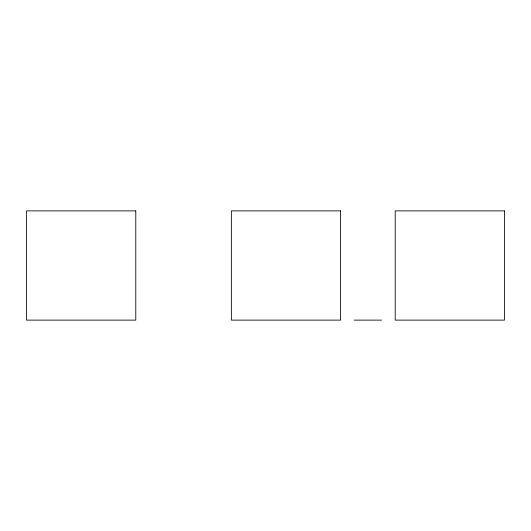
<?xml version="1.0" encoding="UTF-8"?>
<svg xmlns="http://www.w3.org/2000/svg" width="531" height="531" viewBox="0 0 531 531"><rect width="100%" height="100%" fill="white"/><g stroke="black" fill="none" stroke-linecap="round" stroke-linejoin="round"><path stroke-width="0.8" d="M354.25 320.12L381.563 320.12M135.783 210.88L26.55 210.88L26.55 320.12L135.783 320.12L135.783 210.88M340.597 210.88L231.363 210.88L231.363 320.12L340.597 320.12L340.597 210.88M504.45 210.88L395.217 210.88L395.217 320.12L504.45 320.12L504.45 210.88"/></g></svg>
